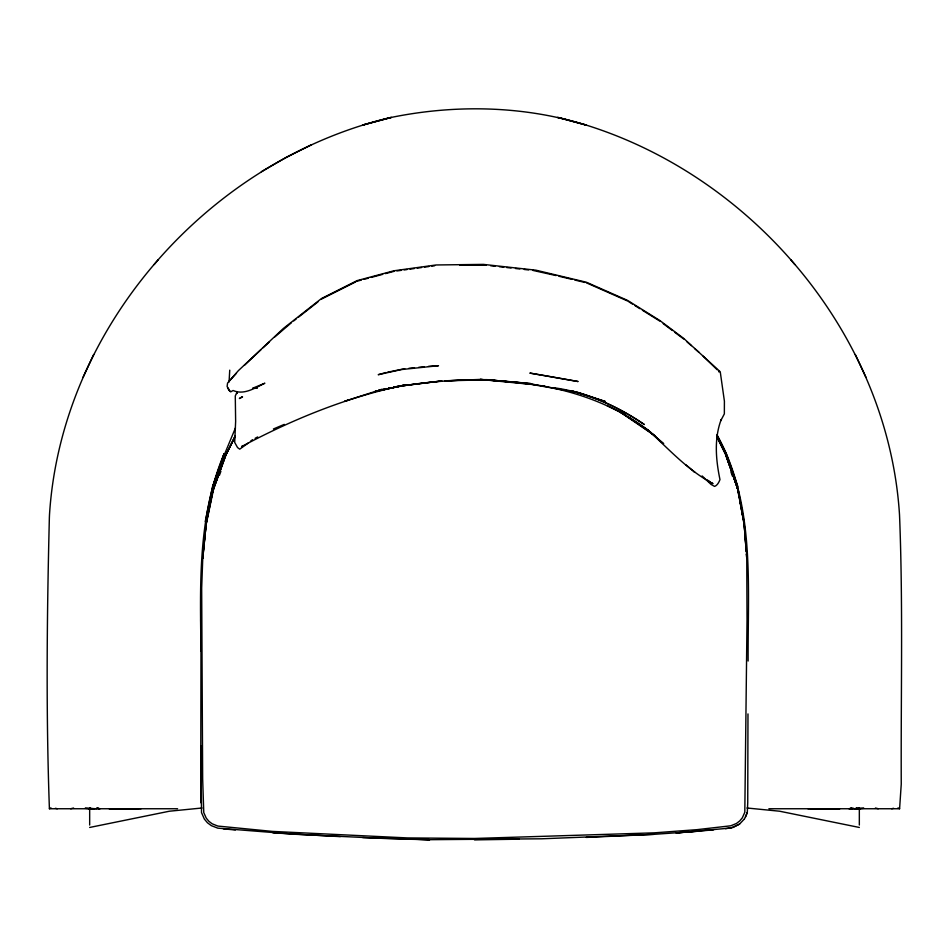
<?xml version="1.0" encoding="UTF-8"?>
<svg xmlns="http://www.w3.org/2000/svg" width="949" height="949" viewBox="0 0 949 949"><rect width="100%" height="100%" fill="white"/><g stroke="black" fill="none" stroke-linecap="round" stroke-linejoin="round"><path stroke-width="1.42" d="M200.785 778.133L201.069 802.913L200.82 745.878L201.52 812.629L204.379 819.106L207.451 822.747L211.271 825.618L217.807 828.157L295.412 834.29L385.045 838.489L429.767 839.687L541.594 838.797L653.731 834.349M200.808 745.95L200.974 651.014M748.12 661.026C747.693 585.07 755.511 503.717 716.91 434.82L726.163 453.337M744.455 818.904L747.302 812.403L747.741 802.605L747.978 713.921M768.88 808.75L899.593 808.75L901.253 784.088C900.826 695.368 903.057 606.577 899.64 517.881L899.51 514.797C888.311 336.622 754.87 177.712 586.114 125.054L584.05 124.414C521.903 105.647 454.773 104.461 391.379 117.403L388.331 118.044C207.724 161.935 61.234 327.749 49.49 514.797L49.36 517.881C46.952 614.774 45.932 711.916 49.407 808.75L177.593 808.75M205.245 521.511L212.457 487.086L224.118 453.752C197.677 516.042 200.12 584.774 200.998 651.026L200.678 619.555M229.741 370.157L229.065 381.996M859.189 808.631L859.391 807.67L857.777 808.75L856.117 808.133L859.367 808.512L856.828 808.75M747.29 812.427L745.641 816.864M212.54 487.098L224.118 453.752M229.361 380.905L236.467 373.218M224.522 458.189L212.754 491.191L206.396 521.606L202.754 558.356L206.396 521.606L202.849 555.628L201.674 588.072L202.659 778.904L203.762 812.593L206.253 818.157L208.899 821.312L212.185 823.815L217.843 826.069L272.422 831.407L407.429 837.92L474.512 838.465L654.158 832.854L696.981 829.663L730.766 825.796L736.412 823.495L739.686 820.98L742.332 817.824L744.811 812.261L747.029 619.685L746.744 555.604L743.921 521.381L738.31 490.716L726.993 457.371L717.195 437.086M234.913 436.777L226.052 454.571L212.754 491.191L205.897 525.473L213.928 487.478L226.052 454.571L235.055 436.077M219.373 475.437L220.892 471.333M222.113 460.075L235.459 427.94M93.69 354.499L83.085 377.156M226.052 454.571L234.688 437.631M237.416 392.518L236.835 393.503L236.728 391.593M236.681 392.85L235.281 395.97L235.637 421.368L234.7 442.424L237.547 447.56L239.729 449.162L248.436 442.934M744.443 818.904L739.544 824.1L731.015 827.991L676.044 832.973L713.553 829.865M154.165 264.546L158.198 259.753M244.368 365.353L260.951 349.707M263.087 347.737L269.48 341.83M274.819 336.919L291.438 322.696M242.908 445.757L241.663 446.552C293.265 418.96 348.947 396.326 406.635 384.736L394.037 387.097M250.465 441.321L252.505 439.707M293.751 320.881L296.064 319.066M298.377 317.251L318.01 301.829M50.949 807.86L49.407 808.75M739.544 824.1L733.209 827.398L725.534 828.679M261.39 171.674L286.052 157.463L311.402 144.794M255.091 438.319L257.677 436.943M321.474 299.101L355.768 281.853M273.395 428.995L284.285 424.393M349.042 399.861L344.665 401.261L374.985 391.522L400.81 385.946L440.431 381.107M851.431 808.133L849.272 808.75M202.018 808.002L169.385 811.217L89.669 827.457M386.136 372.506L378.224 374.701L401.474 369.552L438.509 365.709L428.474 366.35M357.085 281.201L361.344 280.062M364.179 279.303L368.449 278.164M371.284 277.405L382.649 274.368M385.496 273.609L394.013 271.343M70.712 808.75L73.571 808.002M891.692 808.75L893.555 808.287M849.592 808.75L851.573 808.287L849.094 808.75M860.114 808.75L859.331 809.533L859.331 825.049M387.572 372.21L404.737 368.698M378.959 390.003L381.593 389.47M379.09 389.992L386.338 388.604M393.586 387.228L406.635 384.736L374.985 391.522C411.712 382.613 449.648 379.612 487.359 379.647M388.438 388.153L391.237 387.619M858.608 808.75L859.972 808.512M850.458 808.75L853.317 808.287L850.185 808.75M396.919 270.94L401.273 270.335M404.167 269.943L407.074 269.54M409.98 269.136L414.333 268.543M417.228 268.14L421.581 267.535M424.488 267.144L428.841 266.539M431.748 266.135L434.642 265.744M400.81 385.946L441.89 380.929M408.924 368.283L414.511 367.738M418.699 367.322L424.286 366.765M696.613 831.36L653.659 834.349L586.304 837.421M854.61 808.75L863.946 808.287L852 808.75M444.844 380.822L480.253 379.434L498.984 380.857M444.82 380.857L487.276 379.802M519.233 839.177L474.5 839.889M459.731 265.245L486.291 265.281M137.996 808.75L109.349 809.034L141.081 808.75M253.347 388.105L257.262 388.117L252.576 388.271L264.854 383.218C255.151 387.821 244.118 395.425 233.086 390.49L230.714 391.866L229.729 391.024L227.108 386.409L227.57 383.076L238.329 370.691L283.36 328.473L321.474 298.532L357.085 280.619L394.013 270.773L436.101 264.973L483.373 264.391L535.888 270.18L586.352 282.221L627.491 300.37L659.804 320.501L683.755 338.461L720.244 371.783L724.407 401.166L724.348 413.883L720.742 420.751L721.193 419.553C713.945 438.806 715.902 460.016 719.971 479.601C718.951 482.234 717.385 485.39 714.597 486.422L711.015 484.417L702.13 475.935M811.004 808.75L839.651 809.034L807.919 808.75M407.406 839.213L429.767 839.675L362.684 837.576M97 808.75L85.054 808.287L94.39 808.75M89.894 808.512L91.507 808.75L89.811 808.631L89.609 807.67L91.223 808.75L89.633 808.512L92.172 808.75M340.264 836.627L272.909 832.854M501.867 381.071L510.515 381.723M223.3 828.845L235.364 829.984M514.832 382.056L530.823 383.621L480.253 379.434L531.737 384.416L578.795 392.649L605.284 401.486L571.274 390.739C597.479 397.489 622.058 409.233 644.335 424.535C617.016 406.065 586.268 392.02 553.362 387.678M490.016 380.015L497.24 380.774M500.135 381.071C552.674 383.965 605.45 397.939 647.918 430.027L651.026 432.637M490.669 265.767L495.046 266.242M499.423 266.728L503.789 267.215M506.707 267.535L511.084 268.009M515.461 268.496L519.838 268.982M524.216 269.469L528.593 269.943M532.97 270.429L556.067 275.566M493.089 380.051L497.406 380.525M501.724 381.012L507.49 381.652M510.372 381.961L516.137 382.601M519.008 382.922L537.739 384.997M99.906 808.75L96.608 808.133L99.408 808.75M859.331 827.457L779.615 811.217L746.982 808.002M99.728 808.75L97.569 808.133M542.009 385.685L544.856 386.16M55.445 808.287L57.308 808.75M88.886 808.75L89.669 809.533L89.669 825.049M558.949 276.254L571.927 279.35M574.809 280.038L584.904 282.446M875.429 808.002L878.288 808.75M899.593 808.75L898.051 807.86M586.352 282.79L627.491 300.952M607.063 405.579L621.488 412.542M628.736 301.723L632.461 304.048M634.952 305.602L639.923 308.698M642.402 310.24L659.804 321.082M652.912 434.417L620.243 412.127L647.918 430.027L663.565 443.705L647.918 430.027C668.642 448.889 687.895 470.502 713.007 483.634L711.631 482.911M622.805 413.171L626.364 415.65M628.736 417.299L654.786 435.591M663.221 323.645L672.355 330.489M674.632 332.197L683.755 339.03M686.044 464.927L694.751 472.222L694.027 471.617M687.017 341.877L691.37 345.661M694.632 348.508L698.974 352.293M717.183 369.766L703.197 356.207M790.802 259.753L794.835 264.546M718.583 370.834L719.057 372.055M228.448 389.102L229.729 391.024L227.535 387.69M716.78 436.682L725.463 453.729L738.31 490.716L744.324 525.283L746.222 551.155M717.136 437.098L725.463 453.729L738.31 490.716M865.915 377.156L855.31 354.499M725.712 455.14L737.254 486.944L739.354 498.083M730.967 472.021L732.438 476.161M726.21 453.349L737.954 486.754M739.876 500.858L743.008 517.561M737.254 486.944L744.324 525.283L743.921 521.381L746.211 551.239M746.436 554.086L746.756 558.344L746.436 554.038M241.781 397.073L239.373 398.533L242.541 396.907L241.781 397.073M364.95 124.414L362.886 125.054L391.379 117.403L364.95 124.414M546.09 375.863L529.85 373.087L578.119 381.534L546.09 375.863M560.669 118.044L557.621 117.403L586.114 125.054L560.669 118.044M711.121 482.899L707.634 480.313L711.121 482.899"/></g></svg>
